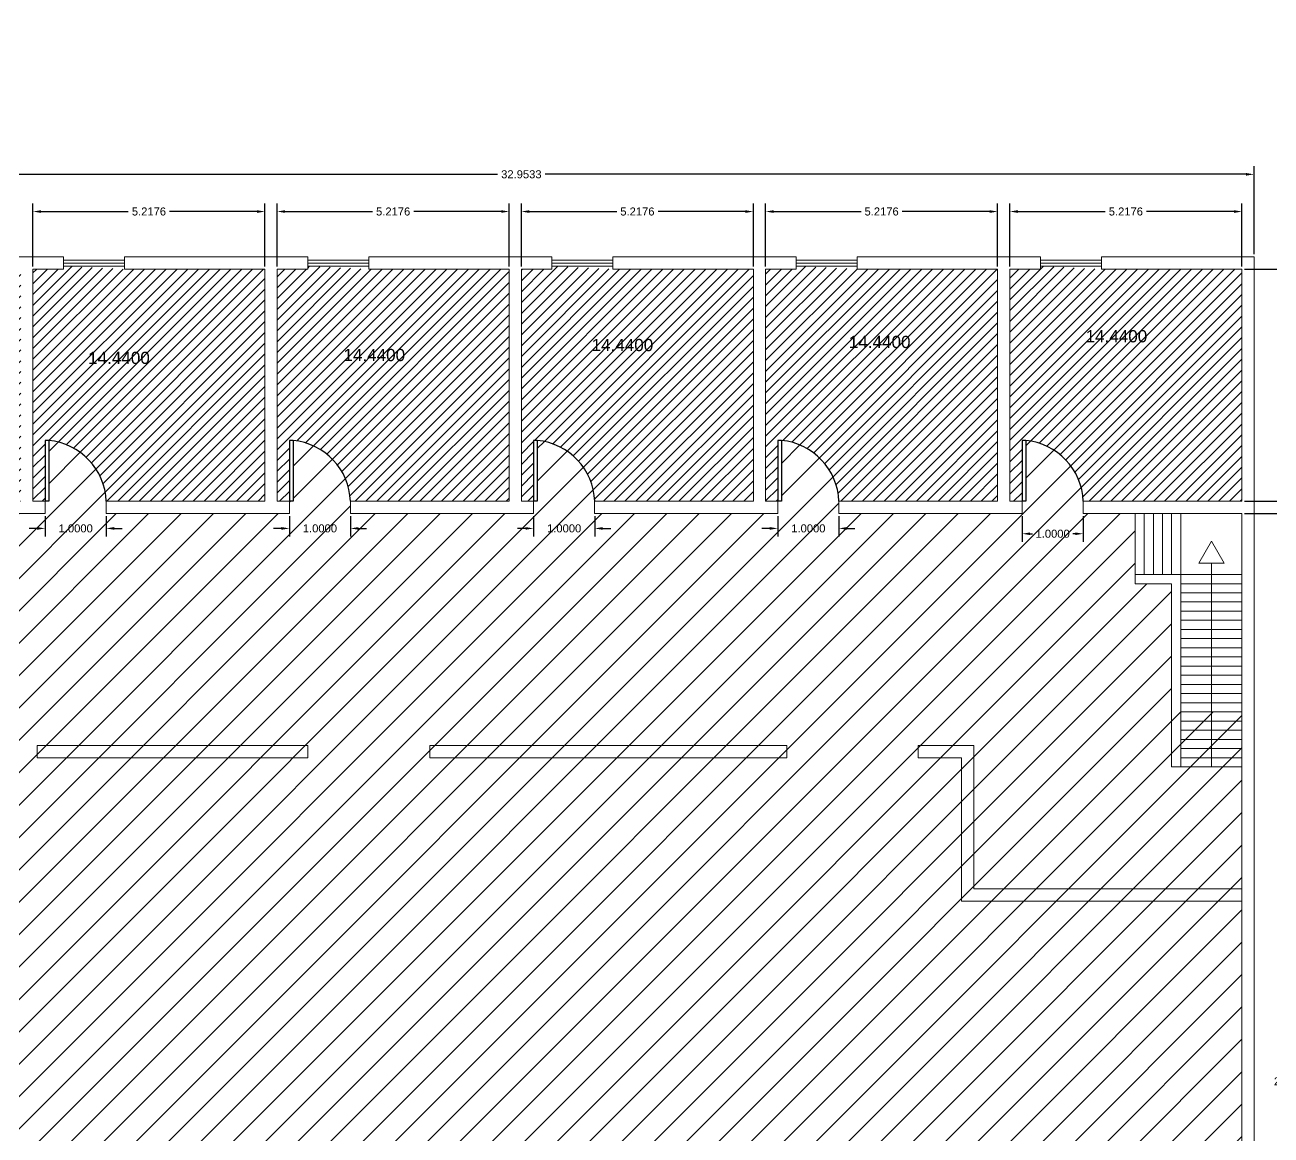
# Model space of a CAD drawing. Header units: inches. Extents: x 17 to 458, y 103 to 566.
# Drawn here: x 404.35 to 432.37, y 130.11 to 155.07 of the extents above; entities that cross this region are included whole.
import ezdxf

# ---------------------------------------------------------------- set-up
doc = ezdxf.new("R2010")
doc.units = ezdxf.units.IN
doc.header["$MEASUREMENT"] = 0
doc.layers.add('FUR', color=6, linetype='Continuous')
doc.styles.get("Standard").update_dxf_attribs({"font": 'arial.ttf'})
doc.dimstyles.get("Standard").update_dxf_attribs({"dimtxt": 0.18, "dimasz": 0.18, "dimexe": 0.18, "dimexo": 0.0625, "dimgap": 0.09, "dimtad": 0, "dimtih": 1, "dimtoh": 1, "dimdec": 4, "dimzin": 0, "dimdsep": 46, "dimtxsty": 'Standard', "dimcen": 0.09, "dimadec": 0, "dimazin": 0, "dimtfac": 1, "dimtdec": 4, "dimtofl": 0, "dimtmove": 0, "dimatfit": 3, "dimfxl": 1, "dimtolj": 1, "dimtzin": 0, "dimarcsym": 0})

# ---------------------------------------------------------------- blocks, each defined once
blk = doc.blocks.new('DESK4')
at = {"color": 0}
for p, q in [((0, 1), (-0.06, 1)), ((0, 0), (-0.06, 0))]:
    blk.add_line(p, q, dxfattribs=at)
blk.add_lwpolyline([(-0.06, 1), (-0.06, 0)], dxfattribs=at)
blk.add_lwpolyline([(0.945, 0, 0.376459), (0, 1), (0, 0)], format="xyb", dxfattribs=at)
blk = doc.blocks.new('*D186')
at = {"color": 0, "lineweight": -2, "transparency": 16777216}
for p, q in [((426.495, 149.641), (426.495, 151.055)), ((431.713, 149.641), (431.713, 151.055)), ((426.675, 150.875), (428.64, 150.875)), ((431.533, 150.875), (429.567, 150.875))]:
    blk.add_line(p, q, dxfattribs=at)
at = {"color": 0, "transparency": 16777216}
for points in [[(426.675, 150.905), (426.675, 150.845), (426.495, 150.875)], [(431.533, 150.905), (431.533, 150.845), (431.713, 150.875)]]:
    blk.add_solid(points, dxfattribs=at)
at = {"layer": 'Defpoints', "color": 0, "transparency": 16777216}
for p in [(426.495, 150.875), (426.495, 149.579), (431.713, 149.579)]:
    blk.add_point(p, dxfattribs=at)
at = {"color": 0, "lineweight": 0, "transparency": 16777216, "insert": (429.104, 150.875), "char_height": 0.18, "attachment_point": 5}
blk.add_mtext('\\A1;5.2176', dxfattribs=at)
blk = doc.blocks.new('*D187')
at = {"color": 0, "lineweight": -2, "transparency": 16777216}
for p, q in [((421.003, 149.641), (421.003, 151.055)), ((426.22, 149.641), (426.22, 151.055)), ((421.183, 150.875), (423.148, 150.875)), ((426.04, 150.875), (424.075, 150.875))]:
    blk.add_line(p, q, dxfattribs=at)
at = {"color": 0, "transparency": 16777216}
for points in [[(421.183, 150.905), (421.183, 150.845), (421.003, 150.875)], [(426.04, 150.905), (426.04, 150.845), (426.22, 150.875)]]:
    blk.add_solid(points, dxfattribs=at)
at = {"layer": 'Defpoints', "color": 0, "transparency": 16777216}
for p in [(421.003, 150.875), (421.003, 149.579), (426.22, 149.579)]:
    blk.add_point(p, dxfattribs=at)
at = {"color": 0, "lineweight": 0, "transparency": 16777216, "insert": (423.611, 150.875), "char_height": 0.18, "attachment_point": 5}
blk.add_mtext('\\A1;5.2176', dxfattribs=at)
blk = doc.blocks.new('*D188')
at = {"color": 0, "lineweight": -2, "transparency": 16777216}
for p, q in [((415.51, 149.641), (415.51, 151.055)), ((420.728, 149.641), (420.728, 151.055)), ((415.69, 150.875), (417.656, 150.875)), ((420.548, 150.875), (418.583, 150.875))]:
    blk.add_line(p, q, dxfattribs=at)
at = {"color": 0, "transparency": 16777216}
for points in [[(415.69, 150.905), (415.69, 150.845), (415.51, 150.875)], [(420.548, 150.905), (420.548, 150.845), (420.728, 150.875)]]:
    blk.add_solid(points, dxfattribs=at)
at = {"layer": 'Defpoints', "color": 0, "transparency": 16777216}
for p in [(420.728, 150.875), (415.51, 149.579), (420.728, 149.579)]:
    blk.add_point(p, dxfattribs=at)
at = {"color": 0, "lineweight": 0, "transparency": 16777216, "insert": (418.119, 150.875), "char_height": 0.18, "attachment_point": 5}
blk.add_mtext('\\A1;5.2176', dxfattribs=at)
blk = doc.blocks.new('*D158')
at = {"color": 0, "lineweight": -2, "transparency": 16777216}
for p, q in [((410.018, 149.641), (410.018, 151.055)), ((415.236, 149.641), (415.236, 151.055)), ((410.198, 150.875), (412.164, 150.875)), ((415.056, 150.875), (413.091, 150.875))]:
    blk.add_line(p, q, dxfattribs=at)
at = {"color": 0, "transparency": 16777216}
for points in [[(410.198, 150.905), (410.198, 150.845), (410.018, 150.875)], [(415.056, 150.905), (415.056, 150.845), (415.236, 150.875)]]:
    blk.add_solid(points, dxfattribs=at)
at = {"layer": 'Defpoints', "color": 0, "transparency": 16777216}
for p in [(410.018, 150.875), (410.018, 149.579), (415.236, 149.579)]:
    blk.add_point(p, dxfattribs=at)
at = {"color": 0, "lineweight": 0, "transparency": 16777216, "insert": (412.627, 150.875), "char_height": 0.18, "attachment_point": 5}
blk.add_mtext('\\A1;5.2176', dxfattribs=at)
blk = doc.blocks.new('*D159')
at = {"color": 0, "lineweight": -2, "transparency": 16777216}
for p, q in [((404.526, 149.641), (404.526, 151.055)), ((409.744, 149.641), (409.744, 151.055)), ((404.706, 150.875), (406.671, 150.875)), ((409.564, 150.875), (407.598, 150.875))]:
    blk.add_line(p, q, dxfattribs=at)
at = {"color": 0, "transparency": 16777216}
for points in [[(404.706, 150.905), (404.706, 150.845), (404.526, 150.875)], [(409.564, 150.905), (409.564, 150.845), (409.744, 150.875)]]:
    blk.add_solid(points, dxfattribs=at)
at = {"layer": 'Defpoints', "color": 0, "transparency": 16777216}
for p in [(404.526, 150.875), (404.526, 149.579), (409.744, 149.579)]:
    blk.add_point(p, dxfattribs=at)
at = {"color": 0, "lineweight": 0, "transparency": 16777216, "insert": (407.135, 150.875), "char_height": 0.18, "attachment_point": 5}
blk.add_mtext('\\A1;5.2176', dxfattribs=at)
blk = doc.blocks.new('*D162')
at = {"color": 0, "lineweight": -2, "transparency": 16777216}
for p, q in [((431.775, 149.579), (433.068, 149.579)), ((432.888, 149.399), (432.888, 147.152)), ((432.888, 144.541), (432.888, 146.788)), ((431.775, 144.361), (433.068, 144.361))]:
    blk.add_line(p, q, dxfattribs=at)
at = {"color": 0, "transparency": 16777216}
for points in [[(432.858, 149.399), (432.918, 149.399), (432.888, 149.579)], [(432.858, 144.541), (432.918, 144.541), (432.888, 144.361)]]:
    blk.add_solid(points, dxfattribs=at)
at = {"layer": 'Defpoints', "color": 0, "transparency": 16777216}
for p in [(431.713, 149.579), (431.713, 144.361), (432.888, 144.361)]:
    blk.add_point(p, dxfattribs=at)
at = {"color": 0, "lineweight": 0, "transparency": 16777216, "insert": (432.888, 146.97), "char_height": 0.18, "attachment_point": 5}
blk.add_mtext('\\A1;5.2176', dxfattribs=at)
blk = doc.blocks.new('*D163')
at = {"color": 0, "lineweight": -2, "transparency": 16777216}
for p, q in [((431.775, 144.087), (433.068, 144.087)), ((432.888, 143.907), (432.888, 131.499)), ((432.888, 118.728), (432.888, 131.135)), ((431.775, 118.548), (433.068, 118.548))]:
    blk.add_line(p, q, dxfattribs=at)
at = {"color": 0, "transparency": 16777216}
for points in [[(432.858, 143.907), (432.918, 143.907), (432.888, 144.087)], [(432.858, 118.728), (432.918, 118.728), (432.888, 118.548)]]:
    blk.add_solid(points, dxfattribs=at)
at = {"layer": 'Defpoints', "color": 0, "transparency": 16777216}
for p in [(431.713, 144.087), (431.713, 118.548), (432.888, 118.548)]:
    blk.add_point(p, dxfattribs=at)
at = {"color": 0, "lineweight": 0, "transparency": 16777216, "insert": (432.888, 131.317), "char_height": 0.18, "attachment_point": 5}
blk.add_mtext('\\A1;25.5388', dxfattribs=at)
blk = doc.blocks.new('*D172')
at = {"color": 0, "lineweight": -2, "transparency": 16777216}
for p, q in [((399.034, 149.916), (399.034, 151.892)), ((431.987, 149.916), (431.987, 151.892)), ((399.214, 151.712), (414.977, 151.712)), ((431.807, 151.712), (416.044, 151.712))]:
    blk.add_line(p, q, dxfattribs=at)
at = {"color": 0, "transparency": 16777216}
for points in [[(399.214, 151.742), (399.214, 151.682), (399.034, 151.712)], [(431.807, 151.742), (431.807, 151.682), (431.987, 151.712)]]:
    blk.add_solid(points, dxfattribs=at)
at = {"layer": 'Defpoints', "color": 0, "transparency": 16777216}
for p in [(399.034, 151.712), (399.034, 149.854), (431.987, 149.854)]:
    blk.add_point(p, dxfattribs=at)
at = {"color": 0, "lineweight": 0, "transparency": 16777216, "insert": (415.51, 151.712), "char_height": 0.18, "attachment_point": 5}
blk.add_mtext('\\A1;32.9533', dxfattribs=at)
blk = doc.blocks.new('*D176')
at = {"color": 0, "lineweight": -2, "transparency": 16777216}
for p, q in [((426.77, 144.024), (426.77, 143.45)), ((428.144, 144.024), (428.144, 143.45)), ((426.95, 143.63), (427.002, 143.63)), ((427.964, 143.63), (427.912, 143.63))]:
    blk.add_line(p, q, dxfattribs=at)
at = {"color": 0, "transparency": 16777216}
for points in [[(426.95, 143.66), (426.95, 143.6), (426.77, 143.63)], [(427.964, 143.66), (427.964, 143.6), (428.144, 143.63)]]:
    blk.add_solid(points, dxfattribs=at)
at = {"layer": 'Defpoints', "color": 0, "transparency": 16777216}
for p in [(426.77, 144.087), (428.144, 144.087), (428.144, 143.63)]:
    blk.add_point(p, dxfattribs=at)
at = {"color": 0, "lineweight": 0, "transparency": 16777216, "insert": (427.457, 143.63), "char_height": 0.18, "attachment_point": 5}
blk.add_mtext('\\A1;1.0000', dxfattribs=at)
blk = doc.blocks.new('*D177')
at = {"color": 0, "lineweight": -2, "transparency": 16777216}
for p, q in [((421.277, 144.024), (421.277, 143.57)), ((422.652, 144.024), (422.652, 143.57)), ((421.097, 143.75), (420.917, 143.75)), ((422.832, 143.75), (423.012, 143.75))]:
    blk.add_line(p, q, dxfattribs=at)
at = {"color": 0, "transparency": 16777216}
for points in [[(421.097, 143.78), (421.097, 143.72), (421.277, 143.75)], [(422.832, 143.78), (422.832, 143.72), (422.652, 143.75)]]:
    blk.add_solid(points, dxfattribs=at)
at = {"layer": 'Defpoints', "color": 0, "transparency": 16777216}
for p in [(421.277, 144.087), (422.652, 144.087), (421.277, 143.75)]:
    blk.add_point(p, dxfattribs=at)
at = {"color": 0, "lineweight": 0, "transparency": 16777216, "insert": (421.964, 143.75), "char_height": 0.18, "attachment_point": 5}
blk.add_mtext('\\A1;1.0000', dxfattribs=at)
blk = doc.blocks.new('*D145')
at = {"color": 0, "lineweight": -2, "transparency": 16777216}
for p, q in [((415.785, 144.024), (415.785, 143.57)), ((417.159, 144.024), (417.159, 143.57)), ((415.605, 143.75), (415.425, 143.75)), ((417.339, 143.75), (417.519, 143.75))]:
    blk.add_line(p, q, dxfattribs=at)
at = {"color": 0, "transparency": 16777216}
for points in [[(415.605, 143.78), (415.605, 143.72), (415.785, 143.75)], [(417.339, 143.78), (417.339, 143.72), (417.159, 143.75)]]:
    blk.add_solid(points, dxfattribs=at)
at = {"layer": 'Defpoints', "color": 0, "transparency": 16777216}
for p in [(415.785, 144.087), (417.159, 144.087), (415.785, 143.75)]:
    blk.add_point(p, dxfattribs=at)
at = {"color": 0, "lineweight": 0, "transparency": 16777216, "insert": (416.472, 143.75), "char_height": 0.18, "attachment_point": 5}
blk.add_mtext('\\A1;1.0000', dxfattribs=at)
blk = doc.blocks.new('*D146')
at = {"color": 0, "lineweight": -2, "transparency": 16777216}
for p, q in [((410.293, 144.024), (410.293, 143.57)), ((411.667, 144.024), (411.667, 143.57)), ((410.113, 143.75), (409.933, 143.75)), ((411.847, 143.75), (412.027, 143.75))]:
    blk.add_line(p, q, dxfattribs=at)
at = {"color": 0, "transparency": 16777216}
for points in [[(410.113, 143.78), (410.113, 143.72), (410.293, 143.75)], [(411.847, 143.78), (411.847, 143.72), (411.667, 143.75)]]:
    blk.add_solid(points, dxfattribs=at)
at = {"layer": 'Defpoints', "color": 0, "transparency": 16777216}
for p in [(410.293, 144.087), (411.667, 144.087), (410.293, 143.75)]:
    blk.add_point(p, dxfattribs=at)
at = {"color": 0, "lineweight": 0, "transparency": 16777216, "insert": (410.98, 143.75), "char_height": 0.18, "attachment_point": 5}
blk.add_mtext('\\A1;1.0000', dxfattribs=at)
blk = doc.blocks.new('*D147')
at = {"color": 0, "lineweight": -2, "transparency": 16777216}
for p, q in [((404.801, 144.024), (404.801, 143.57)), ((406.175, 144.024), (406.175, 143.57)), ((404.621, 143.75), (404.441, 143.75)), ((406.355, 143.75), (406.535, 143.75))]:
    blk.add_line(p, q, dxfattribs=at)
at = {"color": 0, "transparency": 16777216}
for points in [[(404.621, 143.78), (404.621, 143.72), (404.801, 143.75)], [(406.355, 143.78), (406.355, 143.72), (406.175, 143.75)]]:
    blk.add_solid(points, dxfattribs=at)
at = {"layer": 'Defpoints', "color": 0, "transparency": 16777216}
for p in [(404.801, 144.087), (406.175, 144.087), (404.801, 143.75)]:
    blk.add_point(p, dxfattribs=at)
at = {"color": 0, "lineweight": 0, "transparency": 16777216, "insert": (405.488, 143.75), "char_height": 0.18, "attachment_point": 5}
blk.add_mtext('\\A1;1.0000', dxfattribs=at)

msp = doc.modelspace()

# ---------------------------------------------------------------- hatches: boundary and pattern name
at = {"lineweight": 0, "true_color": 0x642165}
h = msp.add_hatch(dxfattribs=at)
h.set_pattern_fill('ANSI31', color=219, scale=1.373053)
h.set_pattern_definition([(45, (304.03501, 97.06254), (-0.12136186, 0.12136186), [])])
h.paths.add_polyline_path([(431.71251, 149.579), (428.55449, 149.579), (427.18144, 149.64765), (427.18144, 149.579), (426.49491, 149.579), (426.49491, 144.3614), (426.76952, 144.3614), (426.76952, 145.73428, -0.39300407), (428.14382, 144.3614), (431.71251, 144.3614)])
h.paths.add_polyline_path([(426.2203, 149.579), (423.06228, 149.579), (421.68922, 149.64765), (421.68922, 149.579), (421.0027, 149.579), (421.0027, 144.3614), (421.27731, 144.3614), (421.27731, 145.73428, -0.39300407), (422.65161, 144.3614), (426.2203, 144.3614)])
h.paths.add_polyline_path([(420.72809, 149.579), (417.57007, 149.579), (416.19701, 149.64765), (416.19701, 149.579), (415.51049, 149.579), (415.51049, 144.3614), (415.7851, 144.3614), (415.7851, 145.73428, -0.39300407), (417.1594, 144.3614), (420.72809, 144.3614)])
h.paths.add_polyline_path([(415.23588, 149.579), (412.07786, 149.579), (410.7048, 149.64765), (410.7048, 149.579), (410.01828, 149.579), (410.01828, 144.3614), (410.29289, 144.3614), (410.29289, 145.73428, -0.39300407), (411.66719, 144.3614), (415.23588, 144.3614)])
h.paths.add_polyline_path([(409.74367, 149.579), (406.58565, 149.579), (405.21259, 149.64765), (405.21259, 149.579), (404.52607, 149.579), (404.52607, 144.3614), (404.80068, 144.3614), (404.80068, 145.73428, -0.39300407), (406.17497, 144.3614), (409.74367, 144.3614)])
h.paths.add_polyline_path([(404.25146, 149.579), (401.09343, 149.579), (399.72038, 149.64765), (399.72038, 149.579), (399.03386, 149.579), (399.03386, 144.3614), (399.30847, 144.3614), (399.30847, 145.73428, -0.39300407), (400.68276, 144.3614), (404.25146, 144.3614)])
h.paths.add_polyline_path([(398.75925, 155.07121), (388.32404, 155.07121), (388.32404, 149.85361), (393.54164, 149.85361), (395.47823, 149.85361), (397.11034, 149.85361, -0.39300407), (398.48463, 151.22649), (398.48463, 149.85361), (398.75925, 149.85361)])
h.paths.add_polyline_path([(379.97022, 150.61487), (376.8122, 150.61487), (375.43915, 150.68352), (375.43915, 150.61487), (374.75262, 150.61487), (374.75262, 145.39727), (375.02723, 145.39727), (375.02723, 146.77015, -0.39300407), (376.40153, 145.39727), (379.97022, 145.39727)])
h.paths.add_polyline_path([(374.47801, 150.61487), (371.31999, 150.61487), (369.94694, 150.68352), (369.94694, 150.61487), (369.26041, 150.61487), (369.26041, 145.39727), (369.53502, 145.39727), (369.53502, 146.77015, -0.39300407), (370.90932, 145.39727), (374.47801, 145.39727)])
h.paths.add_polyline_path([(368.9858, 150.61487), (365.82778, 150.61487), (364.45473, 150.68352), (364.45473, 150.61487), (363.7682, 150.61487), (363.7682, 145.39727), (364.04281, 145.39727), (364.04281, 146.77015, -0.39300407), (365.41711, 145.39727), (368.9858, 145.39727)])
h.paths.add_polyline_path([(363.49359, 150.61487), (360.33557, 150.61487), (358.96252, 150.68352), (358.96252, 150.61487), (358.27599, 150.61487), (358.27599, 145.39727), (358.5506, 145.39727), (358.5506, 146.77015, -0.39300407), (359.9249, 145.39727), (363.49359, 145.39727)])
h.paths.add_polyline_path([(358.00138, 150.61487), (354.84336, 150.61487), (353.47031, 150.68352), (353.47031, 150.61487), (352.78378, 150.61487), (352.78378, 145.39727), (353.05839, 145.39727), (353.05839, 146.77015, -0.39300407), (354.43269, 145.39727), (358.00138, 145.39727)])
h.paths.add_polyline_path([(352.50917, 150.61487), (349.35115, 150.61487), (347.9781, 150.68352), (347.9781, 150.61487), (347.29157, 150.61487), (347.29157, 145.39727), (347.56618, 145.39727), (347.56618, 146.77015, -0.39300407), (348.94048, 145.39727), (352.50917, 145.39727)])
at = {"lineweight": 0, "true_color": 0x293189}
h = msp.add_hatch(dxfattribs=at)
h.set_pattern_fill('ANSI31', color=177, scale=4.119158)
h.set_pattern_definition([(45, (304.035, 97.06254), (-0.3640856, 0.3640856), [])])
h.paths.add_polyline_path([(431.71251, 138.59457), (431.71251, 138.86918), (431.71251, 139.62436), (430.33946, 139.62436), (430.1335, 139.62436), (430.1335, 142.50777), (429.30967, 142.50777), (429.30967, 142.71373), (429.30967, 144.08678), (428.14382, 144.08678), (428.14382, 144.3614, 0.37645889), (426.85157, 145.72896), (426.85157, 144.3614), (426.76952, 144.3614), (426.76952, 144.08678), (422.65161, 144.08678), (422.65161, 144.3614, 0.37645889), (421.35936, 145.72896), (421.35936, 144.3614), (421.27731, 144.3614), (421.27731, 144.08678), (417.15815, 144.08678), (417.15815, 144.38822, 0.37109584), (415.86715, 145.72896), (415.86715, 144.3614), (415.7851, 144.3614), (415.7851, 144.08678), (411.66719, 144.08678), (411.66719, 144.3614, 0.37645889), (410.37494, 145.72896), (410.37494, 144.3614), (410.29289, 144.3614), (410.29289, 144.08678), (406.17373, 144.08678), (406.17373, 144.38822, 0.37109584), (404.88273, 145.72896), (404.88273, 144.3614), (404.80068, 144.08678), (400.68276, 144.08678), (400.68276, 144.3614, 0.37645889), (399.39052, 145.72896), (399.39052, 144.3614), (399.30847, 144.3614), (399.30847, 144.08678), (398.75925, 144.08678), (398.75925, 149.579), (398.48463, 149.579), (398.48463, 149.85361), (398.40258, 149.85361), (398.40258, 151.22117, 0.37109584), (397.11158, 149.88043), (397.11158, 149.579), (393.81626, 149.579), (393.81626, 149.30438), (393.54164, 149.30438), (393.54164, 149.22233), (392.17408, 149.22233, 0.37109584), (393.51482, 147.93133), (393.81626, 147.93133), (393.81626, 143.53756), (393.54164, 143.53756), (393.54164, 143.45551), (392.17408, 143.45551, 0.37109584), (393.51482, 142.16451), (393.81626, 142.16451), (393.81626, 138.86918), (393.81626, 138.59457), (388.32404, 138.59457), (388.32404, 118.54801), (389.14788, 118.54801), (390.52093, 118.47935), (390.52093, 118.54801), (391.89398, 118.54801), (393.26703, 118.47935), (393.26703, 118.54801), (394.64009, 118.54801), (396.01314, 118.47935), (396.01314, 118.54801), (397.38619, 118.54801), (398.75925, 118.47935), (398.75925, 118.54801), (400.1323, 118.54801), (401.50535, 118.47935), (401.50535, 118.54801), (402.8784, 118.54801), (404.25146, 118.47935), (404.25146, 118.54801), (405.62451, 118.54801), (406.99756, 118.47935), (406.99756, 118.54801), (408.37061, 118.54801), (409.74367, 118.47935), (409.74367, 118.54801), (411.11672, 118.54801), (412.48977, 118.47935), (412.48977, 118.54801), (413.86282, 118.54801), (415.23588, 118.47935), (415.23588, 118.54801), (416.60893, 118.54801), (417.98198, 118.47935), (417.98198, 118.54801), (419.35504, 118.54801), (420.72809, 118.47935), (420.72809, 118.54801), (422.10114, 118.54801), (423.47419, 118.47935), (423.47419, 118.54801), (424.84725, 118.54801), (426.2203, 118.47935), (426.2203, 118.54801), (427.59335, 118.54801), (428.9664, 118.47935), (428.9664, 118.54801), (431.71251, 118.54801)])

# ---------------------------------------------------------------- linework, layer by layer
at = {"lineweight": 0}
for p, q in [((401.09343, 149.85361), (404.52607, 149.85361)), ((404.52607, 149.85361), (405.21259, 149.85361)), ((405.21259, 149.579), (405.21259, 149.85361)), ((405.21259, 149.78495), (406.58565, 149.78495)), ((405.21259, 149.7163), (406.58565, 149.7163)), ((405.21259, 149.64765), (406.58565, 149.64765)), ((406.58565, 149.85361), (410.01828, 149.85361)), ((406.58565, 149.579), (406.58565, 149.85361)), ((410.01828, 149.85361), (410.7048, 149.85361)), ((410.7048, 149.579), (410.7048, 149.85361)), ((410.7048, 149.78495), (412.07786, 149.78495)), ((410.7048, 149.7163), (412.07786, 149.7163)), ((410.7048, 149.64765), (412.07786, 149.64765)), ((412.07786, 149.85361), (415.51049, 149.85361)), ((412.07786, 149.579), (412.07786, 149.85361)), ((415.51049, 149.85361), (416.19701, 149.85361)), ((416.19701, 149.579), (416.19701, 149.85361)), ((416.19701, 149.78495), (417.57007, 149.78495)), ((416.19701, 149.7163), (417.57007, 149.7163)), ((416.19701, 149.64765), (417.57007, 149.64765)), ((417.57007, 149.85361), (421.0027, 149.85361)), ((417.57007, 149.579), (417.57007, 149.85361)), ((421.0027, 149.85361), (421.68922, 149.85361)), ((421.68922, 149.579), (421.68922, 149.85361)), ((421.68922, 149.78495), (423.06228, 149.78495)), ((421.68922, 149.7163), (423.06228, 149.7163)), ((421.68922, 149.64765), (423.06228, 149.64765)), ((423.06228, 149.85361), (426.49491, 149.85361)), ((423.06228, 149.579), (423.06228, 149.85361)), ((426.49491, 149.85361), (427.18144, 149.85361)), ((427.18144, 149.579), (427.18144, 149.85361)), ((427.18144, 149.78495), (428.55449, 149.78495)), ((427.18144, 149.7163), (428.55449, 149.7163)), ((427.18144, 149.64765), (428.55449, 149.64765)), ((428.55449, 149.85361), (431.98712, 149.85361)), ((428.55449, 149.579), (428.55449, 149.85361)), ((431.98712, 149.85361), (431.98712, 144.3614)), ((404.52607, 149.579), (405.21259, 149.579)), ((404.52607, 149.579), (404.52607, 144.3614)), ((406.58565, 149.579), (409.74367, 149.579)), ((409.74367, 149.579), (409.74367, 144.3614)), ((410.01828, 149.579), (410.7048, 149.579)), ((410.01828, 149.579), (410.01828, 144.3614)), ((412.07786, 149.579), (415.23588, 149.579)), ((415.23588, 149.579), (415.23588, 144.3614)), ((415.51049, 149.579), (416.19701, 149.579)), ((415.51049, 149.579), (415.51049, 144.3614)), ((417.57007, 149.579), (420.72809, 149.579)), ((420.72809, 149.579), (420.72809, 144.3614)), ((421.0027, 149.579), (421.68922, 149.579)), ((421.0027, 149.579), (421.0027, 144.3614)), ((423.06228, 149.579), (426.2203, 149.579)), ((426.2203, 149.579), (426.2203, 144.3614)), ((426.49491, 149.579), (427.18144, 149.579)), ((426.49491, 149.579), (426.49491, 144.3614)), ((428.55449, 149.579), (431.71251, 149.579)), ((431.71251, 149.579), (431.71251, 144.3614)), ((404.52607, 144.3614), (404.88273, 144.3614)), ((404.52607, 144.3614), (404.80068, 144.3614)), ((404.80068, 144.3614), (404.80068, 144.08678)), ((406.17373, 144.3614), (409.74367, 144.3614)), ((406.17373, 144.3614), (409.74367, 144.3614)), ((406.17373, 144.3614), (406.17373, 144.08678)), ((410.01828, 144.3614), (410.37494, 144.3614)), ((410.01828, 144.3614), (410.29289, 144.3614)), ((410.29289, 144.3614), (410.29289, 144.08678)), ((411.66594, 144.3614), (415.23588, 144.3614)), ((411.66719, 144.3614), (415.23588, 144.3614)), ((411.66719, 144.3614), (411.66719, 144.08678)), ((415.51049, 144.3614), (415.86715, 144.3614)), ((415.51049, 144.3614), (415.7851, 144.3614)), ((415.7851, 144.3614), (415.7851, 144.08678)), ((417.15815, 144.3614), (420.72809, 144.3614)), ((417.15815, 144.3614), (420.72809, 144.3614)), ((417.15815, 144.3614), (417.15815, 144.08678)), ((421.0027, 144.3614), (421.35936, 144.3614)), ((421.0027, 144.3614), (421.27731, 144.3614)), ((421.27731, 144.3614), (421.27731, 144.08678)), ((422.65036, 144.3614), (426.2203, 144.3614)), ((422.65161, 144.3614), (426.2203, 144.3614)), ((422.65161, 144.3614), (422.65161, 144.08678)), ((426.49491, 144.3614), (426.85157, 144.3614)), ((426.49491, 144.3614), (426.76952, 144.3614)), ((426.76952, 144.3614), (426.76952, 144.08678)), ((428.14382, 144.3614), (431.71251, 144.3614)), ((428.14382, 144.3614), (428.14382, 144.08678)), ((431.98712, 144.3614), (431.98712, 138.86918)), ((400.68276, 144.08678), (404.80068, 144.08678)), ((406.17373, 144.08678), (410.29289, 144.08678)), ((411.66719, 144.08678), (415.7851, 144.08678)), ((417.15815, 144.08678), (421.27731, 144.08678)), ((422.65161, 144.08678), (426.76952, 144.08678)), ((428.14382, 144.08678), (431.71251, 144.08678)), ((429.30967, 144.08678), (429.30967, 142.71373)), ((429.51562, 144.08678), (429.51562, 142.71373)), ((429.72158, 144.08678), (429.72158, 142.71373)), ((429.92754, 144.08678), (429.92754, 142.71373)), ((430.1335, 144.08678), (430.1335, 142.71373)), ((430.1335, 144.08678), (430.1335, 142.71373)), ((430.33946, 144.08678), (430.33946, 138.38862)), ((431.71251, 144.08678), (431.71251, 138.86918)), ((429.30967, 142.71373), (431.71251, 142.71373)), ((429.30967, 142.71373), (429.30967, 142.50777)), ((429.30967, 142.50777), (430.1335, 142.50777)), ((430.1335, 142.50777), (430.1335, 138.38862)), ((430.33946, 142.50777), (431.71251, 142.50777)), ((430.33946, 142.50777), (431.71251, 142.50777)), ((430.33946, 142.30182), (431.71251, 142.30182)), ((430.33946, 142.09586), (431.71251, 142.09586)), ((430.33946, 141.8899), (431.71251, 141.8899)), ((430.33946, 141.68394), (431.71251, 141.68394)), ((430.33946, 141.47798), (431.71251, 141.47798)), ((430.33946, 141.27203), (431.71251, 141.27203)), ((430.33946, 141.06607), (431.71251, 141.06607)), ((430.33946, 140.86011), (431.71251, 140.86011)), ((430.33946, 140.65415), (431.71251, 140.65415)), ((430.33946, 140.4482), (431.71251, 140.4482)), ((430.33946, 140.24224), (431.71251, 140.24224)), ((430.33946, 140.03628), (431.71251, 140.03628)), ((430.33946, 139.83032), (431.71251, 139.83032)), ((430.33946, 139.62436), (431.71251, 139.62436)), ((430.33946, 139.41841), (431.71251, 139.41841)), ((430.33946, 139.21245), (431.71251, 139.21245)), ((430.33946, 139.00649), (431.71251, 139.00649)), ((410.70555, 138.86918), (404.62322, 138.86918)), ((421.47634, 138.86918), (413.45166, 138.86918)), ((425.68335, 138.86918), (424.43129, 138.86918)), ((424.43129, 138.86918), (424.43129, 138.59457)), ((425.68335, 138.86918), (425.68335, 138.59457)), ((425.68335, 138.86918), (425.68335, 135.64251)), ((430.33946, 138.80053), (431.71251, 138.80053)), ((431.71251, 138.59457), (431.71251, 138.86918)), ((431.98712, 138.86918), (431.98712, 118.27339)), ((410.70555, 138.59457), (404.62322, 138.59457)), ((421.47634, 138.59457), (413.45166, 138.59457)), ((425.40874, 138.59457), (424.43129, 138.59457)), ((425.40874, 138.59457), (425.40874, 135.3679)), ((430.33946, 138.59457), (431.71251, 138.59457)), ((431.71251, 138.59457), (431.71251, 118.54801)), ((430.33946, 138.38862), (430.1335, 138.38862)), ((430.33946, 138.38862), (431.71251, 138.38862)), ((431.71251, 135.64251), (425.68335, 135.64251)), ((431.71251, 135.3679), (425.40874, 135.3679))]:
    msp.add_line(p, q, dxfattribs=at)
at = {"color": 2, "lineweight": 0}
msp.add_line((431.02598, 138.38862), (431.02598, 142.97212), dxfattribs=at)
at = {"color": 6, "lineweight": 0}
for p, q in [((404.62322, 138.86918), (404.62322, 138.59457)), ((410.70555, 138.86918), (410.70555, 138.59457)), ((413.45166, 138.86918), (413.45166, 138.59457)), ((421.0027, 138.86918), (421.27731, 138.86918)), ((421.47634, 138.86918), (421.47634, 138.59457))]:
    msp.add_line(p, q, dxfattribs=at)
at = {"color": 2, "lineweight": 0}
msp.add_lwpolyline([(430.74563, 142.97212), (431.03145, 143.46718), (431.31727, 142.97212)], close=True, dxfattribs=at)

# ---------------------------------------------------------------- block references
at = {"layer": 'FUR', "color": 40, "lineweight": 0, "true_color": 0xf8d731, "xscale": 1.367560278664525, "yscale": 1.367560278664525, "zscale": 1.367560278664525}
for p in [(404.88273, 144.3614), (410.37494, 144.3614), (415.86715, 144.3614), (421.35936, 144.3614), (426.85157, 144.3614)]:
    msp.add_blockref('DESK4', p, dxfattribs=at)

# ---------------------------------------------------------------- texts
at = {"color": 6, "lineweight": 0, "char_height": 0.274611, "width": 1.3929273, "attachment_point": 1}
for insert in [(417.08931, 148.01075), (422.87432, 148.08044), (428.19843, 148.20857), (405.76758, 147.72245), (411.50862, 147.78652)]:
    msp.add_mtext('14.4400', dxfattribs=dict(at, insert=insert))

# ---------------------------------------------------------------- dimensions: what is measured, and where the dimension line sits
at = {"color": 1, "lineweight": 0}
dim = msp.add_linear_dim(base=(399.03386, 151.71227), p1=(431.98712, 149.85361), p2=(399.03386, 149.85361), dimstyle='Standard', dxfattribs=at)
dim.commit()
dim.dimension.update_dxf_attribs({"geometry": '*D172', "text_midpoint": (415.51049, 151.71227)})
at = {"color": 3, "lineweight": 0}
for base, p1, p2, picture, middle in [((404.52607, 150.87492), (409.74367, 149.579), (404.52607, 149.579), '*D159', (407.13487, 150.87492)), ((410.01828, 150.87492), (415.23588, 149.579), (410.01828, 149.579), '*D158', (412.62708, 150.87492)), ((420.72809, 150.87492), (415.51049, 149.579), (420.72809, 149.579), '*D188', (418.11929, 150.87492)), ((421.0027, 150.87492), (426.2203, 149.579), (421.0027, 149.579), '*D187', (423.6115, 150.87492)), ((426.49491, 150.87492), (431.71251, 149.579), (426.49491, 149.579), '*D186', (429.10371, 150.87492))]:
    dim = msp.add_linear_dim(base=base, p1=p1, p2=p2, dimstyle='Standard', dxfattribs=at)
    dim.commit()
    dim.dimension.update_dxf_attribs({"geometry": picture, "text_midpoint": middle})
for base, p1, p2, picture, middle in [((432.88777, 144.3614), (431.71251, 149.579), (431.71251, 144.3614), '*D162', (432.88777, 146.9702)), ((432.88777, 118.54801), (431.71251, 144.08678), (431.71251, 118.54801), '*D163', (432.88777, 131.31739))]:
    dim = msp.add_linear_dim(base=base, p1=p1, p2=p2, angle=90, dimstyle='Standard', dxfattribs=at)
    dim.commit()
    dim.dimension.update_dxf_attribs({"geometry": picture, "text_midpoint": middle})
at = {"color": 1, "lineweight": 0}
for base, p1, p2, picture, middle in [((404.80068, 143.74969), (406.17497, 144.08678), (404.80068, 144.08678), '*D147', (405.48783, 143.74969)), ((410.29289, 143.74969), (411.66719, 144.08678), (410.29289, 144.08678), '*D146', (410.98004, 143.74969)), ((415.7851, 143.74969), (417.1594, 144.08678), (415.7851, 144.08678), '*D145', (416.47225, 143.74969)), ((421.27731, 143.74969), (422.65161, 144.08678), (421.27731, 144.08678), '*D177', (421.96446, 143.74969))]:
    dim = msp.add_linear_dim(base=base, p1=p1, p2=p2, text='1.0000', dimstyle='Standard', dxfattribs=at)
    dim.commit()
    dim.dimension.update_dxf_attribs({"geometry": picture, "text_midpoint": middle})
dim = msp.add_linear_dim(base=(428.14382, 143.62977), p1=(426.76952, 144.08678), p2=(428.14382, 144.08678), text='1.0000', dimstyle='Standard', dxfattribs=at)
dim.commit()
dim.dimension.update_dxf_attribs({"geometry": '*D176', "text_midpoint": (427.45667, 143.62977), "dimtype": 160})

doc.saveas('drawing.dxf')
